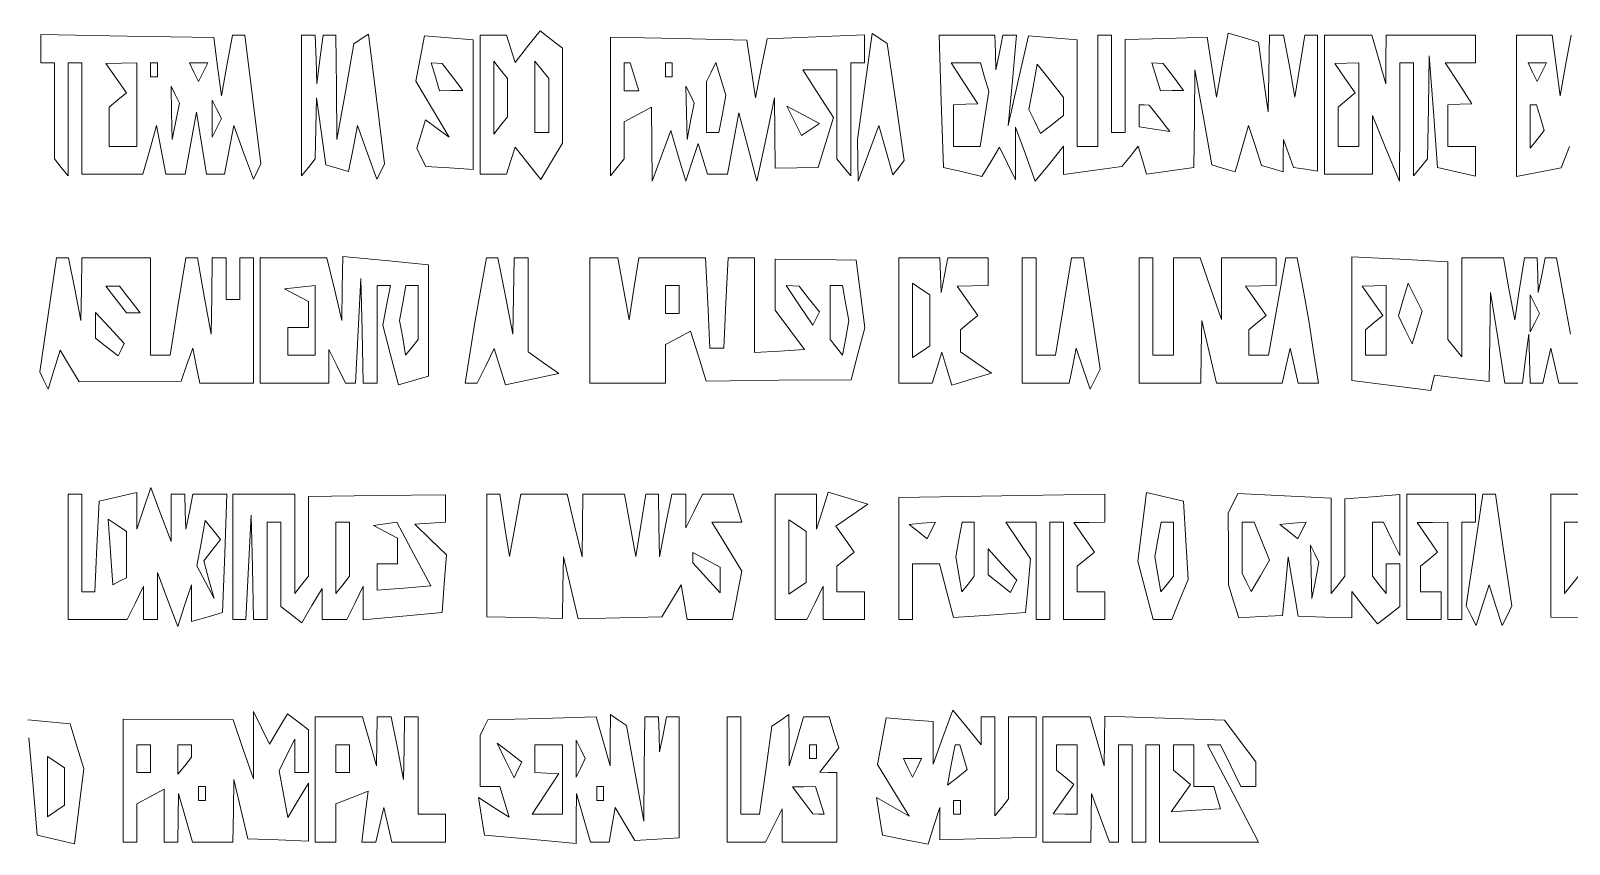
# Paper-space layout 'AN-22-DGE-077' of a CAD drawing. Header units: metres. Extents: x 12 to 191, y -57 to 204.
# Drawn here: x 83.03 to 102.73, y -32.11 to -21.69 of the extents above; entities that cross this region are included whole.
import ezdxf

# ---------------------------------------------------------------- set-up
doc = ezdxf.new("R2010")
doc.units = ezdxf.units.M
doc.layers.add('DGE_CONTORNOS', color=7, linetype='Continuous', lineweight=0)
doc.layers.add('DGE_DATOS', color=7, linetype='Continuous', lineweight=0)

# ---------------------------------------------------------------- blocks, each defined once
blk = doc.blocks.new('LP_REF_DGE_MT_077')
at = {"layer": 'DGE_CONTORNOS'}
for points in [[(83.16, -21.921), (83.16, -22.102), (83.248, -22.102), (83.336, -22.102), (83.336, -22.716), (83.336, -23.329), (83.423, -23.439), (83.511, -23.549), (83.511, -22.826), (83.511, -22.102), (83.599, -22.102), (83.687, -22.102), (83.687, -22.815), (83.687, -23.528), (84.078, -23.528), (84.469, -23.528), (84.556, -23.216), (84.642, -22.904), (84.701, -23.216), (84.761, -23.528), (84.886, -23.528), (85.011, -23.528), (85.084, -23.13), (85.156, -22.732), (85.219, -23.13), (85.281, -23.528), (85.398, -23.528), (85.514, -23.528), (85.574, -23.216), (85.633, -22.904), (85.758, -23.248), (85.883, -23.591), (85.931, -23.492), (85.98, -23.393), (85.878, -22.57), (85.776, -21.746), (85.695, -21.746), (85.615, -21.746), (85.544, -22.134), (85.474, -22.522), (85.426, -22.149), (85.378, -21.777), (84.269, -21.758), (83.16, -21.739)], [(86.5, -22.647), (86.5, -23.549), (86.588, -23.439), (86.676, -23.329), (86.684, -22.938), (86.693, -22.548), (86.752, -22.977), (86.811, -23.406), (86.957, -23.449), (87.103, -23.493), (87.159, -23.198), (87.215, -22.904), (87.34, -23.248), (87.465, -23.591), (87.514, -23.492), (87.562, -23.393), (87.459, -22.562), (87.356, -21.732), (87.264, -21.794), (87.171, -21.857), (87.062, -22.47), (86.953, -23.082), (86.946, -22.414), (86.939, -21.746), (86.858, -21.746), (86.776, -21.746), (86.736, -22.058), (86.696, -22.37), (86.686, -22.058), (86.676, -21.746), (86.588, -21.746), (86.5, -21.746)], [(88.019, -22.046), (87.965, -22.336), (88.177, -22.694), (88.389, -23.052), (88.238, -22.942), (88.087, -22.831), (88.032, -23.013), (87.976, -23.195), (88.033, -23.311), (88.09, -23.427), (88.394, -23.447), (88.697, -23.467), (88.697, -22.636), (88.697, -21.804), (88.386, -21.78), (88.074, -21.756)], [(88.785, -22.637), (88.785, -23.528), (88.956, -23.528), (89.126, -23.528), (89.179, -23.353), (89.233, -23.179), (89.397, -23.387), (89.562, -23.596), (89.701, -23.362), (89.84, -23.128), (89.84, -22.52), (89.84, -21.913), (89.696, -21.801), (89.553, -21.69), (89.393, -21.892), (89.233, -22.095), (89.179, -21.921), (89.126, -21.746), (88.956, -21.746), (88.785, -21.746)], [(90.455, -22.661), (90.455, -23.549), (90.543, -23.439), (90.631, -23.329), (90.631, -23.093), (90.631, -22.857), (90.806, -22.764), (90.982, -22.67), (90.985, -23.144), (90.988, -23.617), (91.109, -23.293), (91.23, -22.968), (91.324, -23.293), (91.418, -23.617), (91.497, -23.375), (91.576, -23.133), (91.636, -23.331), (91.696, -23.528), (91.825, -23.528), (91.955, -23.528), (92.027, -23.134), (92.099, -22.739), (92.215, -23.178), (92.331, -23.617), (92.444, -23.082), (92.556, -22.548), (92.56, -22.999), (92.564, -23.451), (92.84, -23.445), (93.116, -23.439), (93.214, -23.119), (93.311, -22.8), (93.114, -22.496), (92.917, -22.192), (93.136, -22.192), (93.355, -22.192), (93.355, -22.76), (93.355, -23.329), (93.443, -23.439), (93.531, -23.549), (93.531, -22.826), (93.531, -22.102), (93.619, -22.102), (93.707, -22.102), (93.707, -21.921), (93.707, -21.74), (93.085, -21.766), (92.462, -21.792), (92.386, -22.17), (92.31, -22.548), (92.255, -22.179), (92.2, -21.809), (91.328, -21.791), (90.455, -21.773)], [(93.713, -22.403), (93.62, -23.082), (93.622, -23.35), (93.625, -23.617), (93.759, -23.261), (93.893, -22.904), (93.981, -23.22), (94.069, -23.535), (94.143, -23.443), (94.216, -23.352), (94.107, -22.603), (93.998, -21.854), (93.902, -21.789), (93.806, -21.724)], [(94.691, -22.592), (94.718, -23.439), (94.965, -23.496), (95.212, -23.554), (95.323, -23.367), (95.434, -23.18), (95.537, -23.39), (95.641, -23.599), (95.641, -23.262), (95.641, -22.925), (95.767, -23.271), (95.893, -23.617), (96.075, -23.393), (96.256, -23.168), (96.256, -23.35), (96.256, -23.532), (96.629, -23.481), (97.003, -23.43), (97.107, -23.298), (97.21, -23.166), (97.265, -23.346), (97.32, -23.526), (97.623, -23.482), (97.925, -23.439), (97.932, -22.815), (97.939, -22.192), (98.048, -22.8), (98.156, -23.408), (98.305, -23.452), (98.453, -23.496), (98.539, -23.2), (98.626, -22.904), (98.708, -23.159), (98.791, -23.414), (98.929, -23.455), (99.068, -23.496), (99.07, -23.289), (99.071, -23.082), (99.136, -23.261), (99.2, -23.439), (99.354, -23.464), (99.508, -23.488), (99.508, -22.617), (99.508, -21.746), (99.426, -21.746), (99.344, -21.746), (99.282, -22.144), (99.219, -22.542), (99.147, -22.144), (99.074, -21.746), (98.983, -21.746), (98.893, -21.746), (98.884, -22.236), (98.875, -22.726), (98.814, -22.281), (98.753, -21.835), (98.559, -21.778), (98.364, -21.721), (98.289, -22.132), (98.214, -22.542), (98.154, -22.157), (98.094, -21.772), (97.57, -21.787), (97.047, -21.803), (97.047, -22.398), (97.047, -22.993), (96.959, -22.993), (96.871, -22.993), (96.871, -22.37), (96.871, -21.746), (96.783, -21.746), (96.695, -21.746), (96.695, -22.459), (96.695, -23.172), (96.563, -23.172), (96.432, -23.172), (96.432, -22.488), (96.432, -21.804), (96.119, -21.78), (95.806, -21.756), (95.676, -22.33), (95.547, -22.904), (95.601, -22.325), (95.654, -21.746), (95.567, -21.746), (95.479, -21.746), (95.435, -21.969), (95.391, -22.192), (95.384, -21.969), (95.377, -21.746), (95.02, -21.746), (94.664, -21.746)], [(99.596, -22.637), (99.596, -23.528), (99.903, -23.528), (100.211, -23.528), (100.211, -23.152), (100.211, -22.776), (100.384, -23.196), (100.557, -23.617), (100.56, -22.86), (100.562, -22.102), (100.65, -22.102), (100.738, -22.102), (100.738, -22.826), (100.738, -23.549), (100.826, -23.439), (100.914, -23.329), (100.927, -22.671), (100.939, -22.013), (100.992, -22.726), (101.046, -23.439), (101.288, -23.495), (101.529, -23.552), (101.529, -23.362), (101.529, -23.172), (101.354, -23.172), (101.178, -23.172), (101.178, -22.904), (101.178, -22.637), (101.332, -22.631), (101.485, -22.626), (101.315, -22.364), (101.144, -22.102), (101.337, -22.102), (101.529, -22.102), (101.529, -21.924), (101.529, -21.746), (100.958, -21.746), (100.387, -21.746), (100.384, -22.058), (100.381, -22.37), (100.292, -22.058), (100.202, -21.746), (99.899, -21.746), (99.596, -21.746)], [(84.39, -22.637), (84.39, -23.172), (84.215, -23.172), (84.039, -23.172), (84.039, -22.919), (84.039, -22.667), (84.149, -22.576), (84.258, -22.486), (84.127, -22.297), (83.995, -22.108), (84.193, -22.105), (84.39, -22.102)], [(84.654, -22.192), (84.654, -22.281), (84.61, -22.281), (84.566, -22.281), (84.566, -22.192), (84.566, -22.102), (84.61, -22.102), (84.654, -22.102)], [(85.24, -22.221), (85.181, -22.34), (85.123, -22.221), (85.064, -22.102), (85.181, -22.102), (85.299, -22.102)], [(88.433, -22.281), (88.565, -22.453), (88.417, -22.456), (88.268, -22.459), (88.214, -22.281), (88.159, -22.102), (88.23, -22.105), (88.302, -22.108)], [(89.136, -22.548), (89.136, -22.794), (89.049, -22.904), (88.961, -23.014), (88.961, -22.548), (88.961, -22.081), (89.049, -22.192), (89.136, -22.302)], [(89.664, -22.647), (89.664, -22.993), (89.576, -22.993), (89.488, -22.993), (89.488, -22.537), (89.488, -22.081), (89.576, -22.192), (89.664, -22.302)], [(90.762, -22.281), (90.817, -22.459), (90.724, -22.459), (90.631, -22.459), (90.631, -22.281), (90.631, -22.102), (90.669, -22.102), (90.708, -22.102)], [(91.246, -22.192), (91.246, -22.281), (91.202, -22.281), (91.158, -22.281), (91.158, -22.192), (91.158, -22.102), (91.202, -22.102), (91.246, -22.102)], [(91.888, -22.754), (91.842, -22.993), (91.764, -22.993), (91.685, -22.993), (91.685, -22.667), (91.685, -22.34), (91.745, -22.219), (91.805, -22.097), (91.869, -22.306), (91.933, -22.516)], [(95.245, -22.282), (95.3, -22.462), (95.245, -22.817), (95.189, -23.172), (95.019, -23.172), (94.849, -23.172), (94.849, -22.904), (94.849, -22.637), (95.003, -22.631), (95.157, -22.626), (94.987, -22.364), (94.816, -22.102), (95.003, -22.102), (95.191, -22.102)], [(96.256, -22.661), (96.256, -22.777), (96.109, -22.891), (95.963, -23.005), (95.887, -22.851), (95.811, -22.697), (95.865, -22.408), (95.92, -22.119), (96.088, -22.332), (96.256, -22.545)], [(97.662, -22.281), (97.794, -22.453), (97.645, -22.456), (97.497, -22.459), (97.442, -22.281), (97.388, -22.102), (97.459, -22.105), (97.53, -22.108)], [(100.035, -22.637), (100.035, -23.172), (99.903, -23.172), (99.771, -23.172), (99.771, -22.919), (99.771, -22.667), (99.881, -22.576), (99.991, -22.486), (99.859, -22.297), (99.728, -22.108), (99.881, -22.105), (100.035, -22.102)], [(102.379, -22.221), (102.32, -22.34), (102.262, -22.221), (102.203, -22.102), (102.32, -22.102), (102.438, -22.102)], [(84.89, -22.849), (84.844, -23.082), (84.837, -22.741), (84.83, -22.399), (84.883, -22.507), (84.936, -22.615)], [(91.482, -22.849), (91.436, -23.082), (91.429, -22.741), (91.422, -22.399), (91.475, -22.507), (91.528, -22.615)], [(85.416, -22.934), (85.357, -23.053), (85.357, -22.815), (85.357, -22.578), (85.416, -22.696), (85.474, -22.815)], [(97.485, -22.81), (97.616, -22.978), (97.419, -22.948), (97.223, -22.918), (97.223, -22.777), (97.223, -22.637), (97.289, -22.64), (97.354, -22.642)], [(102.361, -22.803), (102.411, -22.969), (102.322, -23.081), (102.232, -23.193), (102.232, -22.915), (102.232, -22.637), (102.271, -22.637), (102.31, -22.637)], [(93.016, -22.956), (92.9, -23.033), (92.808, -22.845), (92.715, -22.657), (92.923, -22.767), (93.131, -22.878)], [(83.256, -25.327), (83.148, -26.057), (83.202, -26.168), (83.257, -26.279), (83.334, -26.029), (83.41, -25.778), (83.531, -25.981), (83.651, -26.184), (84.305, -26.18), (84.959, -26.175), (85.033, -25.965), (85.107, -25.755), (85.151, -25.978), (85.196, -26.201), (85.54, -26.201), (85.884, -26.201), (85.884, -25.399), (85.884, -24.597), (85.797, -24.597), (85.709, -24.597), (85.709, -24.864), (85.709, -25.132), (85.621, -25.132), (85.533, -25.132), (85.533, -24.864), (85.533, -24.597), (85.445, -24.597), (85.357, -24.597), (85.35, -25.087), (85.343, -25.577), (85.255, -25.087), (85.167, -24.597), (85.093, -24.597), (85.019, -24.597), (84.918, -25.221), (84.816, -25.844), (84.691, -25.844), (84.566, -25.844), (84.566, -25.221), (84.566, -24.597), (84.127, -24.597), (83.687, -24.597), (83.682, -24.998), (83.676, -25.399), (83.597, -24.998), (83.517, -24.597), (83.44, -24.597), (83.363, -24.597)], [(85.972, -25.399), (85.972, -26.201), (86.412, -26.201), (86.851, -26.201), (86.851, -25.987), (86.851, -25.773), (86.957, -25.987), (87.062, -26.201), (87.127, -26.201), (87.192, -26.201), (87.227, -25.532), (87.261, -24.864), (87.276, -25.532), (87.291, -26.201), (87.379, -26.201), (87.467, -26.201), (87.467, -25.577), (87.467, -24.953), (87.552, -24.953), (87.637, -24.953), (87.589, -25.207), (87.541, -25.46), (87.641, -25.841), (87.742, -26.222), (87.934, -26.167), (88.126, -26.112), (88.126, -25.399), (88.126, -24.686), (87.576, -24.633), (87.027, -24.58), (87.021, -24.989), (87.015, -25.399), (86.92, -24.998), (86.824, -24.597), (86.398, -24.597), (85.972, -24.597)], [(88.794, -24.998), (88.721, -25.399), (88.659, -25.8), (88.597, -26.201), (88.674, -26.201), (88.75, -26.201), (88.859, -25.979), (88.968, -25.758), (89.039, -25.992), (89.11, -26.225), (89.453, -26.152), (89.796, -26.079), (89.598, -25.941), (89.4, -25.803), (89.4, -25.2), (89.4, -24.597), (89.312, -24.597), (89.224, -24.597), (89.215, -25.087), (89.206, -25.577), (89.11, -25.087), (89.015, -24.597), (88.942, -24.597), (88.868, -24.597)], [(90.191, -25.399), (90.191, -26.201), (90.675, -26.201), (91.158, -26.201), (91.158, -25.954), (91.158, -25.708), (91.32, -25.622), (91.482, -25.536), (91.581, -25.855), (91.679, -26.175), (92.608, -26.166), (93.536, -26.158), (93.624, -25.826), (93.711, -25.495), (93.657, -25.06), (93.603, -24.626), (93.084, -24.621), (92.564, -24.616), (92.564, -24.941), (92.564, -25.266), (92.752, -25.519), (92.94, -25.772), (92.62, -25.791), (92.301, -25.809), (92.301, -25.203), (92.301, -24.597), (92.13, -24.597), (91.96, -24.597), (91.933, -25.176), (91.905, -25.755), (91.817, -25.755), (91.729, -25.755), (91.702, -25.176), (91.674, -24.597), (91.246, -24.597), (90.818, -24.597), (90.756, -24.995), (90.694, -25.393), (90.621, -24.995), (90.548, -24.597), (90.37, -24.597), (90.191, -24.597)], [(94.146, -25.399), (94.146, -26.201), (94.361, -26.201), (94.575, -26.201), (94.636, -26.003), (94.696, -25.806), (94.76, -26.018), (94.825, -26.229), (95.079, -26.151), (95.333, -26.073), (95.135, -25.938), (94.937, -25.803), (94.937, -25.66), (94.937, -25.518), (95.047, -25.427), (95.157, -25.337), (95.025, -25.148), (94.893, -24.959), (95.091, -24.956), (95.289, -24.953), (95.289, -24.775), (95.289, -24.597), (95.033, -24.597), (94.776, -24.597), (94.732, -24.82), (94.688, -25.042), (94.681, -24.82), (94.674, -24.597), (94.41, -24.597), (94.146, -24.597)], [(95.728, -25.399), (95.728, -26.201), (96.029, -26.201), (96.329, -26.201), (96.374, -25.978), (96.418, -25.755), (96.508, -26.017), (96.598, -26.279), (96.661, -26.152), (96.723, -26.025), (96.618, -25.311), (96.512, -24.597), (96.435, -24.597), (96.357, -24.597), (96.256, -25.221), (96.154, -25.844), (96.029, -25.844), (95.904, -25.844), (95.904, -25.221), (95.904, -24.597), (95.816, -24.597), (95.728, -24.597)], [(97.223, -25.399), (97.223, -26.201), (97.618, -26.201), (98.014, -26.201), (98.02, -25.8), (98.026, -25.399), (98.121, -25.8), (98.216, -26.201), (98.635, -26.201), (99.054, -26.201), (99.105, -25.978), (99.156, -25.755), (99.207, -25.978), (99.259, -26.201), (99.389, -26.201), (99.52, -26.201), (99.458, -25.8), (99.396, -25.399), (99.322, -24.998), (99.248, -24.597), (99.176, -24.597), (99.104, -24.597), (98.992, -25.221), (98.881, -25.844), (98.755, -25.844), (98.629, -25.844), (98.629, -25.681), (98.629, -25.518), (98.739, -25.427), (98.849, -25.337), (98.717, -25.148), (98.585, -24.959), (98.783, -24.956), (98.98, -24.953), (98.98, -24.775), (98.98, -24.597), (98.629, -24.597), (98.277, -24.597), (98.277, -24.993), (98.277, -25.389), (98.14, -24.993), (98.004, -24.597), (97.833, -24.597), (97.662, -24.597), (97.662, -25.221), (97.662, -25.844), (97.53, -25.844), (97.398, -25.844), (97.398, -25.221), (97.398, -24.597), (97.31, -24.597), (97.223, -24.597)], [(84.302, -25.132), (84.434, -25.304), (84.346, -25.304), (84.258, -25.304), (84.127, -25.132), (83.995, -24.959), (84.083, -24.959), (84.171, -24.959)], [(86.676, -25.399), (86.676, -25.844), (86.5, -25.844), (86.324, -25.844), (86.324, -25.666), (86.324, -25.488), (86.456, -25.488), (86.588, -25.488), (86.588, -25.323), (86.588, -25.158), (86.434, -25.076), (86.28, -24.995), (86.478, -24.974), (86.676, -24.953)], [(87.994, -25.299), (87.994, -25.645), (87.914, -25.746), (87.833, -25.846), (87.795, -25.623), (87.756, -25.399), (87.797, -25.176), (87.837, -24.953), (87.915, -24.953), (87.994, -24.953)], [(91.334, -25.132), (91.334, -25.31), (91.246, -25.31), (91.158, -25.31), (91.158, -25.132), (91.158, -24.953), (91.246, -24.953), (91.334, -24.953)], [(93.001, -25.125), (93.131, -25.29), (93.089, -25.375), (93.047, -25.459), (92.877, -25.206), (92.706, -24.953), (92.789, -24.956), (92.872, -24.959)], [(93.465, -25.176), (93.505, -25.399), (93.467, -25.623), (93.428, -25.846), (93.348, -25.746), (93.267, -25.645), (93.267, -25.299), (93.267, -24.953), (93.346, -24.953), (93.424, -24.953)], [(94.542, -25.399), (94.542, -25.725), (94.432, -25.8), (94.322, -25.874), (94.322, -25.399), (94.322, -24.924), (94.432, -24.998), (94.542, -25.072)], [(100.387, -25.399), (100.387, -25.844), (100.255, -25.844), (100.123, -25.844), (100.123, -25.681), (100.123, -25.518), (100.233, -25.427), (100.343, -25.337), (100.211, -25.148), (100.079, -24.959), (100.233, -24.956), (100.387, -24.953)], [(100.782, -25.488), (100.718, -25.697), (100.631, -25.519), (100.543, -25.341), (100.606, -25.132), (100.67, -24.922), (100.758, -25.1), (100.846, -25.279)], [(102.291, -25.428), (102.232, -25.547), (102.232, -25.31), (102.232, -25.072), (102.291, -25.191), (102.35, -25.31)], [(84.191, -25.774), (84.152, -25.853), (84.007, -25.74), (83.863, -25.628), (83.863, -25.463), (83.863, -25.297), (84.046, -25.496), (84.23, -25.695)], [(83.511, -28.428), (83.511, -29.23), (83.889, -29.23), (84.267, -29.23), (84.373, -29.016), (84.478, -28.802), (84.478, -29.016), (84.478, -29.23), (84.566, -29.23), (84.654, -29.23), (84.654, -28.928), (84.654, -28.627), (84.784, -28.973), (84.914, -29.319), (85.003, -29.051), (85.091, -28.784), (85.092, -29.019), (85.093, -29.254), (85.291, -29.198), (85.489, -29.141), (85.516, -28.383), (85.543, -27.626), (85.326, -27.626), (85.108, -27.626), (85.064, -27.849), (85.019, -28.071), (85.012, -27.849), (85.006, -27.626), (84.918, -27.626), (84.83, -27.626), (84.83, -27.927), (84.83, -28.229), (84.7, -27.883), (84.569, -27.537), (84.481, -27.804), (84.393, -28.071), (84.392, -27.837), (84.39, -27.602), (84.149, -27.659), (83.907, -27.715), (83.879, -28.294), (83.852, -28.873), (83.769, -28.873), (83.687, -28.873), (83.687, -28.25), (83.687, -27.626), (83.599, -27.626), (83.511, -27.626)], [(85.621, -28.428), (85.621, -29.23), (85.703, -29.23), (85.786, -29.23), (85.82, -28.561), (85.855, -27.893), (85.87, -28.561), (85.884, -29.23), (85.972, -29.23), (86.06, -29.23), (86.06, -28.606), (86.06, -27.982), (86.148, -27.982), (86.236, -27.982), (86.236, -28.523), (86.236, -29.063), (86.369, -29.166), (86.502, -29.27), (86.633, -29.05), (86.763, -28.83), (86.763, -29.03), (86.763, -29.23), (86.922, -29.23), (87.08, -29.23), (87.185, -29.016), (87.291, -28.802), (87.291, -29.017), (87.291, -29.232), (87.796, -29.186), (88.302, -29.141), (88.328, -28.771), (88.354, -28.401), (88.152, -28.204), (87.95, -28.007), (88.148, -27.994), (88.345, -27.982), (88.345, -27.807), (88.345, -27.631), (87.467, -27.641), (86.588, -27.652), (86.588, -28.163), (86.588, -28.674), (86.5, -28.784), (86.412, -28.894), (86.412, -28.26), (86.412, -27.626), (86.016, -27.626), (85.621, -27.626)], [(88.873, -28.409), (88.873, -29.193), (89.356, -29.205), (89.84, -29.216), (89.846, -28.822), (89.852, -28.428), (89.946, -28.824), (90.04, -29.221), (90.577, -29.207), (91.114, -29.194), (91.238, -28.989), (91.362, -28.784), (91.399, -29.007), (91.436, -29.23), (91.727, -29.23), (92.018, -29.23), (92.077, -28.919), (92.136, -28.609), (91.945, -28.296), (91.754, -27.982), (91.944, -27.982), (92.135, -27.982), (92.081, -27.804), (92.027, -27.626), (91.83, -27.626), (91.633, -27.626), (91.527, -27.84), (91.422, -28.054), (91.422, -27.84), (91.422, -27.626), (91.331, -27.626), (91.24, -27.626), (91.161, -28.027), (91.081, -28.428), (91.076, -28.027), (91.07, -27.626), (90.988, -27.626), (90.906, -27.626), (90.844, -28.024), (90.782, -28.422), (90.709, -28.024), (90.636, -27.626), (90.37, -27.626), (90.103, -27.626), (90.097, -28.027), (90.091, -28.428), (89.996, -28.027), (89.901, -27.626), (89.604, -27.626), (89.307, -27.626), (89.234, -28.024), (89.161, -28.422), (89.099, -28.024), (89.037, -27.626), (88.955, -27.626), (88.873, -27.626)], [(92.564, -28.428), (92.564, -29.23), (92.766, -29.23), (92.969, -29.23), (93.074, -29.016), (93.18, -28.802), (93.18, -29.016), (93.18, -29.23), (93.443, -29.23), (93.707, -29.23), (93.707, -29.051), (93.707, -28.873), (93.531, -28.873), (93.355, -28.873), (93.355, -28.71), (93.355, -28.547), (93.465, -28.456), (93.575, -28.366), (93.458, -28.199), (93.34, -28.032), (93.546, -27.893), (93.751, -27.754), (93.497, -27.676), (93.243, -27.598), (93.168, -27.835), (93.094, -28.071), (93.093, -27.849), (93.092, -27.626), (92.828, -27.626), (92.564, -27.626)], [(94.146, -28.448), (94.146, -29.23), (94.234, -29.23), (94.322, -29.23), (94.322, -28.873), (94.322, -28.517), (94.495, -28.517), (94.668, -28.517), (94.758, -28.861), (94.849, -29.205), (95.31, -29.173), (95.77, -29.141), (95.803, -28.796), (95.835, -28.451), (95.677, -28.217), (95.519, -27.982), (95.712, -27.982), (95.904, -27.982), (95.904, -28.606), (95.904, -29.23), (95.992, -29.23), (96.08, -29.23), (96.08, -28.606), (96.08, -27.982), (96.168, -27.982), (96.256, -27.982), (96.256, -28.606), (96.256, -29.23), (96.519, -29.23), (96.783, -29.23), (96.783, -29.051), (96.783, -28.873), (96.607, -28.873), (96.432, -28.873), (96.432, -28.71), (96.432, -28.547), (96.541, -28.456), (96.651, -28.366), (96.519, -28.177), (96.388, -27.988), (96.585, -27.985), (96.783, -27.982), (96.783, -27.804), (96.783, -27.626), (95.465, -27.646), (94.146, -27.665)], [(97.262, -28.044), (97.208, -28.484), (97.306, -28.857), (97.405, -29.23), (97.523, -29.23), (97.641, -29.23), (97.746, -28.973), (97.851, -28.717), (97.822, -28.216), (97.794, -27.715), (97.555, -27.659), (97.317, -27.604)], [(98.427, -27.739), (98.365, -27.864), (98.367, -28.324), (98.368, -28.784), (98.434, -28.996), (98.501, -29.208), (98.78, -29.192), (99.06, -29.176), (99.097, -28.802), (99.134, -28.428), (99.197, -28.808), (99.259, -29.188), (99.603, -29.198), (99.947, -29.207), (99.947, -29.039), (99.947, -28.87), (100.111, -29.078), (100.276, -29.286), (100.419, -29.174), (100.562, -29.063), (100.562, -28.79), (100.562, -28.517), (100.475, -28.517), (100.387, -28.517), (100.387, -28.706), (100.387, -28.894), (100.299, -28.784), (100.211, -28.674), (100.211, -28.328), (100.211, -27.982), (100.281, -27.982), (100.352, -27.982), (100.457, -28.196), (100.562, -28.41), (100.562, -28.019), (100.562, -27.629), (100.211, -27.657), (99.859, -27.684), (99.859, -28.179), (99.859, -28.674), (99.771, -28.784), (99.684, -28.894), (99.684, -28.285), (99.684, -27.676), (99.086, -27.646), (98.488, -27.615)], [(100.65, -28.428), (100.65, -29.23), (100.87, -29.23), (101.09, -29.23), (101.09, -29.051), (101.09, -28.873), (100.958, -28.873), (100.826, -28.873), (100.826, -28.71), (100.826, -28.547), (100.936, -28.456), (101.046, -28.366), (100.914, -28.177), (100.782, -27.988), (100.98, -27.985), (101.178, -27.982), (101.178, -28.606), (101.178, -29.23), (101.266, -29.23), (101.354, -29.23), (101.354, -28.606), (101.354, -27.982), (101.441, -27.982), (101.529, -27.982), (101.529, -27.804), (101.529, -27.626), (101.09, -27.626), (100.65, -27.626)], [(101.519, -28.34), (101.413, -29.054), (101.476, -29.181), (101.539, -29.308), (101.622, -29.046), (101.705, -28.784), (101.788, -29.046), (101.871, -29.308), (101.934, -29.181), (101.997, -29.054), (101.891, -28.34), (101.786, -27.626), (101.705, -27.626), (101.624, -27.626)], [(102.496, -28.413), (102.496, -29.201), (103.023, -29.206), (103.551, -29.211), (103.551, -29.042), (103.551, -28.873), (103.375, -28.873), (103.199, -28.873), (103.199, -28.714), (103.199, -28.555), (103.353, -28.428), (103.507, -28.301), (103.331, -28.154), (103.155, -28.007), (103.353, -27.995), (103.551, -27.982), (103.551, -27.804), (103.551, -27.626), (103.023, -27.626), (102.496, -27.626)], [(84.258, -28.398), (84.258, -28.695), (84.171, -28.74), (84.083, -28.784), (84.053, -28.363), (84.024, -27.943), (84.141, -28.022), (84.258, -28.101)], [(85.355, -28.341), (85.247, -28.477), (85.315, -28.72), (85.383, -28.962), (85.27, -28.752), (85.158, -28.541), (85.213, -28.25), (85.268, -27.96), (85.366, -28.082), (85.464, -28.205)], [(92.96, -28.428), (92.96, -28.755), (92.85, -28.829), (92.74, -28.903), (92.74, -28.428), (92.74, -27.953), (92.85, -28.027), (92.96, -28.101)], [(87.115, -28.328), (87.115, -28.674), (87.027, -28.784), (86.939, -28.894), (86.939, -28.438), (86.939, -27.982), (87.027, -27.982), (87.115, -27.982)], [(87.938, -28.391), (88.156, -28.799), (87.811, -28.827), (87.467, -28.854), (87.467, -28.686), (87.467, -28.517), (87.598, -28.517), (87.73, -28.517), (87.73, -28.352), (87.73, -28.187), (87.576, -28.105), (87.423, -28.024), (87.572, -28.003), (87.721, -27.982)], [(94.562, -28.09), (94.509, -28.198), (94.394, -28.104), (94.278, -28.011), (94.447, -27.996), (94.615, -27.982)], [(95.113, -28.328), (95.113, -28.674), (95.033, -28.775), (94.952, -28.876), (94.914, -28.652), (94.875, -28.428), (94.916, -28.205), (94.956, -27.982), (95.035, -27.982), (95.113, -27.982)], [(97.662, -28.328), (97.662, -28.674), (97.582, -28.775), (97.501, -28.876), (97.463, -28.652), (97.424, -28.428), (97.465, -28.205), (97.505, -27.982), (97.584, -27.982), (97.662, -27.982)], [(98.795, -28.226), (98.895, -28.47), (98.776, -28.67), (98.657, -28.87), (98.599, -28.753), (98.541, -28.636), (98.541, -28.309), (98.541, -27.982), (98.618, -27.982), (98.695, -27.982)], [(99.308, -28.09), (99.255, -28.198), (99.14, -28.104), (99.024, -28.011), (99.193, -27.996), (99.361, -27.982)], [(102.848, -28.328), (102.848, -28.674), (102.76, -28.784), (102.672, -28.894), (102.672, -28.438), (102.672, -27.982), (102.76, -27.982), (102.848, -27.982)], [(95.617, -28.803), (95.578, -28.882), (95.433, -28.769), (95.289, -28.657), (95.289, -28.492), (95.289, -28.326), (95.472, -28.525), (95.656, -28.724)], [(99.48, -28.729), (99.434, -28.962), (99.427, -28.621), (99.42, -28.279), (99.473, -28.387), (99.526, -28.495)], [(91.861, -28.722), (91.861, -28.886), (91.685, -28.695), (91.51, -28.504), (91.51, -28.438), (91.51, -28.372), (91.685, -28.465), (91.861, -28.559)], [(84.215, -31.293), (84.215, -32.081), (84.302, -32.081), (84.39, -32.081), (84.39, -31.834), (84.39, -31.588), (84.566, -31.494), (84.742, -31.401), (84.742, -31.741), (84.742, -32.081), (84.83, -32.081), (84.918, -32.081), (84.92, -31.769), (84.923, -31.457), (85.013, -31.769), (85.102, -32.081), (85.361, -32.081), (85.621, -32.081), (85.627, -31.68), (85.633, -31.279), (85.723, -31.657), (85.814, -32.036), (86.201, -32.052), (86.588, -32.068), (86.588, -31.696), (86.588, -31.324), (86.457, -31.544), (86.326, -31.764), (86.269, -31.465), (86.213, -31.166), (86.312, -30.964), (86.412, -30.762), (86.412, -30.976), (86.412, -31.19), (86.5, -31.19), (86.588, -31.19), (86.588, -30.917), (86.588, -30.644), (86.455, -30.541), (86.322, -30.437), (86.206, -30.631), (86.091, -30.825), (85.988, -30.615), (85.884, -30.406), (85.884, -30.837), (85.884, -31.269), (85.754, -30.893), (85.624, -30.516), (84.919, -30.511), (84.215, -30.506)], [(86.676, -31.279), (86.676, -32.081), (86.807, -32.081), (86.939, -32.081), (86.939, -31.834), (86.939, -31.588), (87.147, -31.507), (87.355, -31.427), (87.312, -31.754), (87.27, -32.081), (87.361, -32.081), (87.452, -32.081), (87.503, -31.858), (87.554, -31.635), (87.606, -31.858), (87.657, -32.081), (88.001, -32.081), (88.345, -32.081), (88.345, -31.902), (88.345, -31.724), (88.17, -31.724), (87.994, -31.724), (87.994, -31.101), (87.994, -30.477), (87.906, -30.477), (87.818, -30.477), (87.813, -30.878), (87.807, -31.279), (87.727, -30.878), (87.648, -30.477), (87.557, -30.477), (87.467, -30.477), (87.464, -30.789), (87.461, -31.101), (87.372, -30.789), (87.282, -30.477), (86.979, -30.477), (86.676, -30.477)], [(88.834, -30.615), (88.785, -30.715), (88.785, -31.041), (88.785, -31.368), (88.912, -31.368), (89.038, -31.368), (89.098, -31.565), (89.159, -31.762), (88.961, -31.636), (88.764, -31.509), (88.803, -31.75), (88.843, -31.991), (89.429, -32.044), (90.015, -32.097), (90.018, -31.777), (90.021, -31.457), (90.11, -31.769), (90.2, -32.081), (90.32, -32.081), (90.44, -32.081), (90.477, -31.858), (90.514, -31.635), (90.641, -31.847), (90.768, -32.059), (91.051, -32.043), (91.334, -32.026), (91.334, -31.252), (91.334, -30.477), (91.253, -30.477), (91.173, -30.477), (91.128, -30.7), (91.084, -30.922), (91.077, -30.7), (91.07, -30.477), (90.982, -30.477), (90.894, -30.477), (90.888, -31.145), (90.881, -31.813), (90.772, -31.2), (90.662, -30.588), (90.559, -30.517), (90.455, -30.447), (90.452, -30.774), (90.45, -31.101), (90.36, -30.787), (90.27, -30.474), (89.576, -30.495), (88.883, -30.515)], [(91.949, -31.279), (91.949, -32.081), (92.195, -32.081), (92.441, -32.081), (92.547, -31.867), (92.652, -31.653), (92.652, -31.867), (92.652, -32.081), (93.004, -32.081), (93.355, -32.081), (93.355, -31.635), (93.355, -31.19), (93.245, -31.187), (93.136, -31.184), (93.257, -31.029), (93.378, -30.873), (93.317, -30.675), (93.257, -30.477), (93.091, -30.477), (92.925, -30.477), (92.835, -30.789), (92.745, -31.101), (92.743, -30.774), (92.74, -30.447), (92.632, -30.521), (92.523, -30.594), (92.443, -31.159), (92.363, -31.724), (92.244, -31.724), (92.125, -31.724), (92.125, -31.101), (92.125, -30.477), (92.037, -30.477), (91.949, -30.477)], [(93.931, -30.787), (93.874, -31.086), (94.076, -31.416), (94.278, -31.747), (94.07, -31.628), (93.862, -31.509), (93.901, -31.75), (93.94, -31.991), (94.232, -32.049), (94.523, -32.107), (94.597, -31.871), (94.671, -31.635), (94.672, -31.843), (94.674, -32.051), (95.289, -32.035), (95.904, -32.018), (95.904, -31.248), (95.904, -30.477), (95.728, -30.477), (95.553, -30.477), (95.553, -31.001), (95.553, -31.525), (95.465, -31.635), (95.377, -31.745), (95.377, -31.111), (95.377, -30.477), (95.289, -30.477), (95.201, -30.477), (95.201, -30.657), (95.201, -30.836), (95.02, -30.612), (94.839, -30.388), (94.712, -30.734), (94.586, -31.08), (94.586, -30.807), (94.586, -30.535), (94.286, -30.512), (93.987, -30.489)], [(95.992, -31.279), (95.992, -32.081), (96.3, -32.081), (96.607, -32.081), (96.61, -31.769), (96.613, -31.457), (96.73, -31.769), (96.846, -32.081), (96.903, -32.081), (96.959, -32.081), (96.959, -31.457), (96.959, -30.833), (97.047, -30.833), (97.135, -30.833), (97.135, -31.457), (97.135, -32.081), (97.223, -32.081), (97.31, -32.081), (97.31, -31.457), (97.31, -30.833), (97.398, -30.833), (97.486, -30.833), (97.486, -31.457), (97.486, -32.081), (98.12, -32.081), (98.753, -32.081), (98.427, -31.457), (98.101, -30.833), (98.183, -30.833), (98.265, -30.833), (98.397, -31.101), (98.528, -31.368), (98.623, -31.368), (98.717, -31.368), (98.717, -31.21), (98.717, -31.052), (98.516, -30.786), (98.316, -30.52), (97.55, -30.494), (96.783, -30.467), (96.78, -30.784), (96.778, -31.101), (96.688, -30.789), (96.599, -30.477), (96.295, -30.477), (95.992, -30.477)], [(84.566, -31.011), (84.566, -31.19), (84.478, -31.19), (84.39, -31.19), (84.39, -31.011), (84.39, -30.833), (84.478, -30.833), (84.566, -30.833)], [(85.093, -30.912), (85.093, -30.99), (85.006, -31.101), (84.918, -31.211), (84.918, -31.022), (84.918, -30.833), (85.006, -30.833), (85.093, -30.833)], [(87.115, -31.011), (87.115, -31.19), (87.027, -31.19), (86.939, -31.19), (86.939, -31.011), (86.939, -30.833), (87.027, -30.833), (87.115, -30.833)], [(89.271, -31.155), (89.221, -31.255), (89.113, -31.034), (89.005, -30.812), (89.162, -30.934), (89.32, -31.056)], [(89.84, -31.279), (89.84, -31.724), (89.647, -31.724), (89.454, -31.724), (89.625, -31.463), (89.796, -31.201), (89.642, -31.195), (89.488, -31.19), (89.488, -31.011), (89.488, -30.833), (89.664, -30.833), (89.84, -30.833)], [(90.074, -31.13), (90.015, -31.249), (90.015, -31.011), (90.015, -30.774), (90.074, -30.893), (90.133, -31.011)], [(93.092, -30.922), (93.092, -31.011), (93.048, -31.011), (93.004, -31.011), (93.004, -30.922), (93.004, -30.833), (93.048, -30.833), (93.092, -30.833)], [(94.976, -30.993), (95.024, -31.152), (94.897, -31.251), (94.771, -31.35), (94.819, -31.091), (94.868, -30.833), (94.898, -30.833), (94.927, -30.833)], [(96.432, -31.279), (96.432, -31.724), (96.278, -31.721), (96.124, -31.719), (96.256, -31.53), (96.388, -31.341), (96.278, -31.25), (96.168, -31.16), (96.168, -30.997), (96.168, -30.833), (96.3, -30.833), (96.432, -30.833)], [(97.926, -31.101), (97.926, -31.368), (98.052, -31.368), (98.179, -31.368), (98.223, -31.511), (98.266, -31.654), (97.95, -31.672), (97.635, -31.691), (97.758, -31.516), (97.882, -31.341), (97.772, -31.25), (97.662, -31.16), (97.662, -30.997), (97.662, -30.833), (97.794, -30.833), (97.926, -30.833)], [(83.467, -31.368), (83.467, -31.605), (83.358, -31.68), (83.248, -31.754), (83.248, -31.368), (83.248, -30.982), (83.358, -31.056), (83.467, -31.13)], [(94.381, -31.13), (94.322, -31.249), (94.264, -31.13), (94.205, -31.011), (94.322, -31.011), (94.439, -31.011)], [(85.269, -31.457), (85.269, -31.546), (85.225, -31.546), (85.181, -31.546), (85.181, -31.457), (85.181, -31.368), (85.225, -31.368), (85.269, -31.368)], [(90.367, -31.457), (90.367, -31.546), (90.323, -31.546), (90.279, -31.546), (90.279, -31.457), (90.279, -31.368), (90.323, -31.368), (90.367, -31.368)], [(93.136, -31.546), (93.19, -31.724), (93.119, -31.721), (93.048, -31.719), (92.916, -31.546), (92.784, -31.373), (92.933, -31.371), (93.081, -31.368)], [(94.937, -31.635), (94.937, -31.724), (94.893, -31.724), (94.849, -31.724), (94.849, -31.635), (94.849, -31.546), (94.893, -31.546), (94.937, -31.546)]]:
    blk.add_lwpolyline(points, close=True, dxfattribs=at)
for points in [[(102.754, -21.746), (102.683, -22.134), (102.613, -22.522), (102.563, -22.134), (102.513, -21.746), (102.285, -21.746), (102.057, -21.746), (102.057, -22.65), (102.057, -23.555), (102.342, -23.499), (102.628, -23.444), (102.732, -23.174)], [(102.746, -25.577), (102.658, -25.087), (102.569, -24.597), (102.496, -24.597), (102.423, -24.597), (102.379, -24.82), (102.334, -25.042), (102.327, -24.82), (102.32, -24.597), (102.238, -24.597), (102.156, -24.597), (102.094, -24.995), (102.032, -25.393), (101.959, -24.995), (101.887, -24.597), (101.62, -24.597), (101.354, -24.597), (101.354, -25.231), (101.354, -25.865), (101.266, -25.755), (101.178, -25.645), (101.178, -25.146), (101.178, -24.647), (100.562, -24.616), (99.947, -24.584), (99.947, -25.376), (99.947, -26.168), (100.453, -26.231), (100.958, -26.295), (100.981, -26.198), (101.004, -26.102), (101.354, -26.141), (101.705, -26.181), (101.714, -25.612), (101.723, -25.042), (101.815, -25.622), (101.906, -26.201), (102.019, -26.201), (102.132, -26.201), (102.172, -25.889), (102.212, -25.577), (102.222, -25.889), (102.232, -26.201), (102.313, -26.201), (102.394, -26.201), (102.445, -25.978), (102.496, -25.755), (102.547, -25.978), (102.599, -26.201), (103.207, -26.201)], [(83.007, -30.744), (83.062, -31.368), (83.116, -31.991), (83.355, -32.047), (83.593, -32.103), (83.653, -31.619), (83.713, -31.135), (83.625, -30.85), (83.537, -30.566), (82.997, -30.513)]]:
    blk.add_lwpolyline(points, dxfattribs=at)

psp = doc.layouts.new('AN-22-DGE-077')

# ---------------------------------------------------------------- block references
at = {"layer": 'DGE_DATOS'}
psp.add_blockref('LP_REF_DGE_MT_077', (0, 0), dxfattribs=at)

doc.saveas('drawing.dxf')
